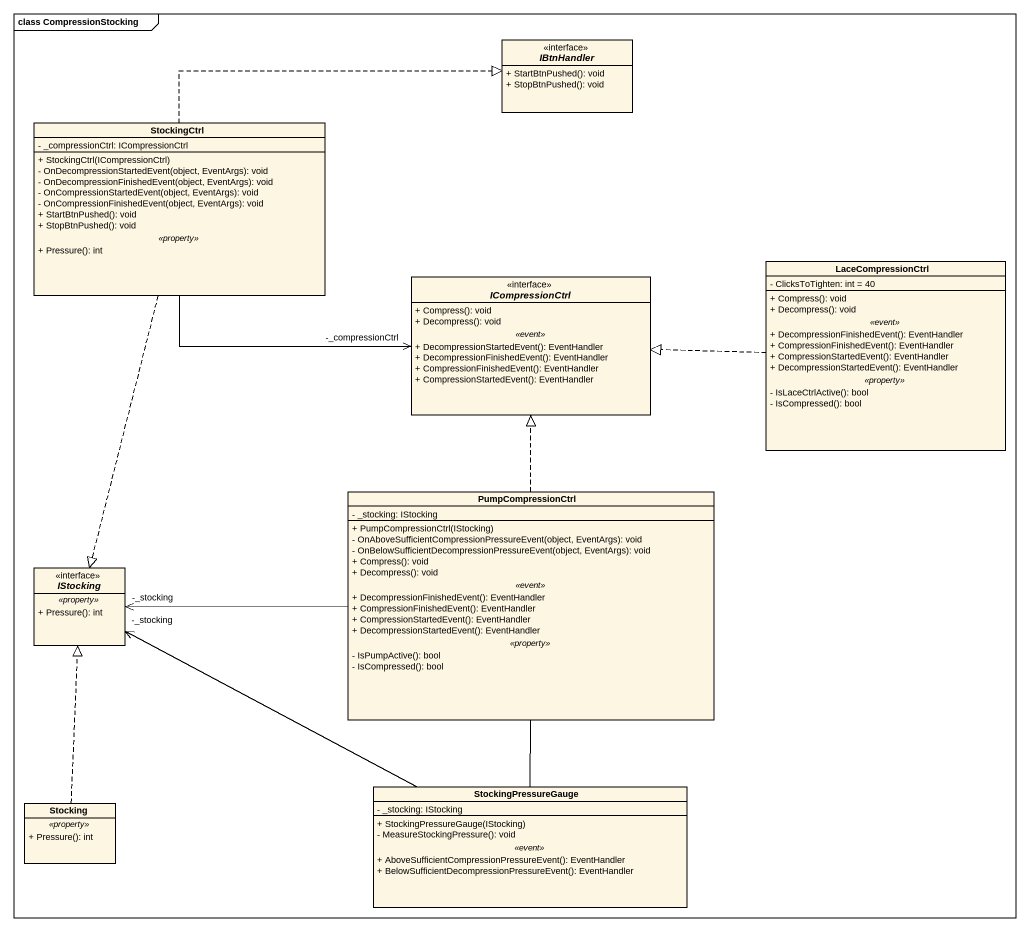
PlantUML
@startuml
mainframe class CompressionStocking
hide circle
hide empty members
skinparam classAttributeIconSize 0
interface IBtnHandler {
  + StartBtnPushed(): void
  + StopBtnPushed(): void
}
class StockingCtrl {
  - _compressionCtrl: ICompressionCtrl
  --
  + StockingCtrl(ICompressionCtrl)
  - OnDecompressionStartedEvent(object, EventArgs): void
  - OnDecompressionFinishedEvent(object, EventArgs): void
  - OnCompressionStartedEvent(object, EventArgs): void
  - OnCompressionFinishedEvent(object, EventArgs): void
  + StartBtnPushed(): void
  + StopBtnPushed(): void
  .. <<property>> ..
  + Pressure(): int
}
interface ICompressionCtrl {
  + Compress(): void
  + Decompress(): void
  .. <<event>> ..
  + DecompressionStartedEvent(): EventHandler
  + DecompressionFinishedEvent(): EventHandler
  + CompressionFinishedEvent(): EventHandler
  + CompressionStartedEvent(): EventHandler
}
class LaceCompressionCtrl {
  - ClicksToTighten: int = 40
  --
  + Compress(): void
  + Decompress(): void
  .. <<event>> ..
  + DecompressionFinishedEvent(): EventHandler
  + CompressionFinishedEvent(): EventHandler
  + CompressionStartedEvent(): EventHandler
  + DecompressionStartedEvent(): EventHandler
  .. <<property>> ..
  - IsLaceCtrlActive(): bool
  - IsCompressed(): bool
}
class PumpCompressionCtrl {
  - _stocking: IStocking
  --
  + PumpCompressionCtrl(IStocking)
  - OnAboveSufficientCompressionPressureEvent(object, EventArgs): void
  - OnBelowSufficientDecompressionPressureEvent(object, EventArgs): void
  + Compress(): void
  + Decompress(): void
  .. <<event>> ..
  + DecompressionFinishedEvent(): EventHandler
  + CompressionFinishedEvent(): EventHandler
  + CompressionStartedEvent(): EventHandler
  + DecompressionStartedEvent(): EventHandler
  .. <<property>> ..
  - IsPumpActive(): bool
  - IsCompressed(): bool
}
interface IStocking {
  .. <<property>> ..
  + Pressure(): int
}
class StockingPressureGauge {
  - _stocking: IStocking
  --
  + StockingPressureGauge(IStocking)
  - MeasureStockingPressure(): void
  .. <<event>> ..
  + AboveSufficientCompressionPressureEvent(): EventHandler
  + BelowSufficientDecompressionPressureEvent(): EventHandler
}
class Stocking {
  .. <<property>> ..
  + Pressure(): int
}
StockingCtrl .right.|> IBtnHandler
StockingCtrl -right-> "-_compressionCtrl" ICompressionCtrl
StockingCtrl ..|> IStocking
LaceCompressionCtrl .left.|> ICompressionCtrl
PumpCompressionCtrl .up.|> ICompressionCtrl
PumpCompressionCtrl -left-> "-_stocking" IStocking
IStocking -right- StockingPressureGauge
StockingPressureGauge -up- PumpCompressionCtrl
StockingPressureGauge -left-> "-_stocking" IStocking
Stocking .up.|> IStocking
@enduml
